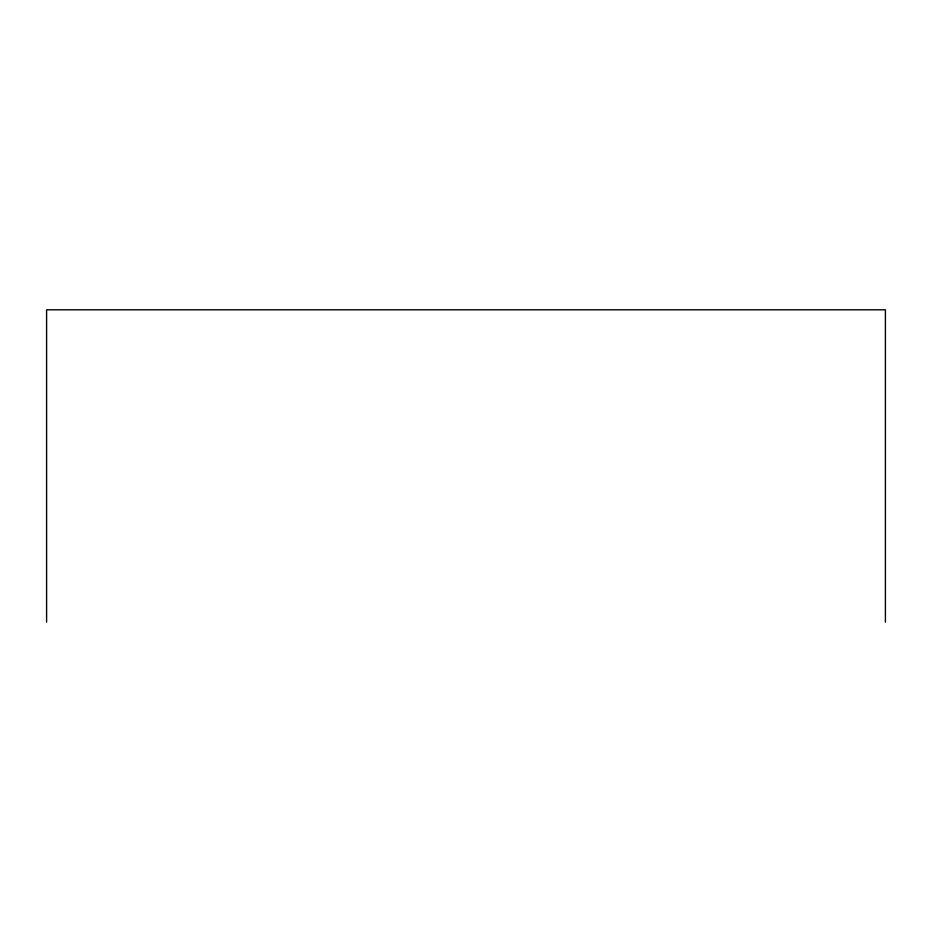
<?xml version="1.0" encoding="UTF-8"?>
<svg xmlns="http://www.w3.org/2000/svg" width="932" height="932" viewBox="0 0 932 932"><rect width="100%" height="100%" fill="white"/><g stroke="black" fill="none" stroke-linecap="round" stroke-linejoin="round"><path stroke-width="1.4" d="M885.4 622.203L885.4 309.797L46.6 309.797L46.6 622.203"/></g></svg>
